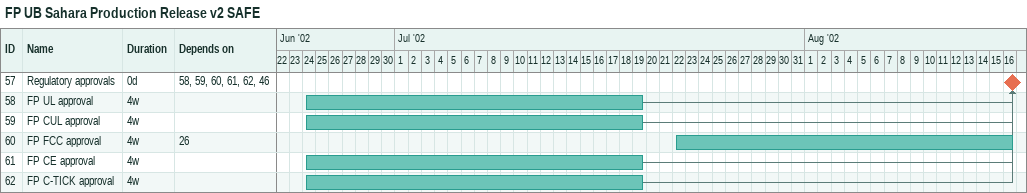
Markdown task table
FP UB Sahara Production Release v2 SAFE

| ID | Task | Duration | Start | Finish | Predecessors |
|---|---|---|---|---|---|
| 57 | Regulatory approvals | 0d | 2002-08-16 | 2002-08-16 | 58, 59, 60, 61, 62, 46 |
| 58 | FP UL approval | 4w | 2002-06-24 | 2002-07-19 |  |
| 59 | FP CUL approval | 4w | 2002-06-24 | 2002-07-19 |  |
| 60 | FP FCC approval | 4w | 2002-07-22 | 2002-08-16 | 26 |
| 61 | FP CE approval | 4w | 2002-06-24 | 2002-07-19 |  |
| 62 | FP C-TICK approval | 4w | 2002-06-24 | 2002-07-19 |  |
